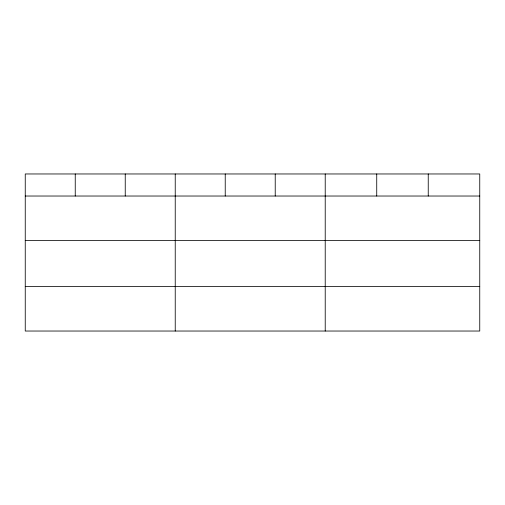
<?xml version="1.0" encoding="UTF-8"?>
<svg xmlns="http://www.w3.org/2000/svg" width="505" height="505" viewBox="0 0 505 505"><rect width="100%" height="100%" fill="white"/><g stroke="black" fill="none" stroke-linecap="round" stroke-linejoin="round"><path stroke-width="0.76" d="M479.75 240.582L479.75 173.966L25.25 173.966L25.25 331.034L479.75 331.034L479.75 240.582L25.25 240.582M25.25 196.028L479.75 196.028M25.25 286.48L479.75 286.48M428.24 173.966L428.24 196.028M376.73 173.966L376.73 196.028M325.22 173.966L325.22 331.034M275.225 173.966L275.225 196.028M225.23 173.966L225.23 196.028M175.235 173.966L175.235 331.034M125.24 173.966L125.24 196.028M75.245 173.966L75.245 196.028"/></g></svg>
